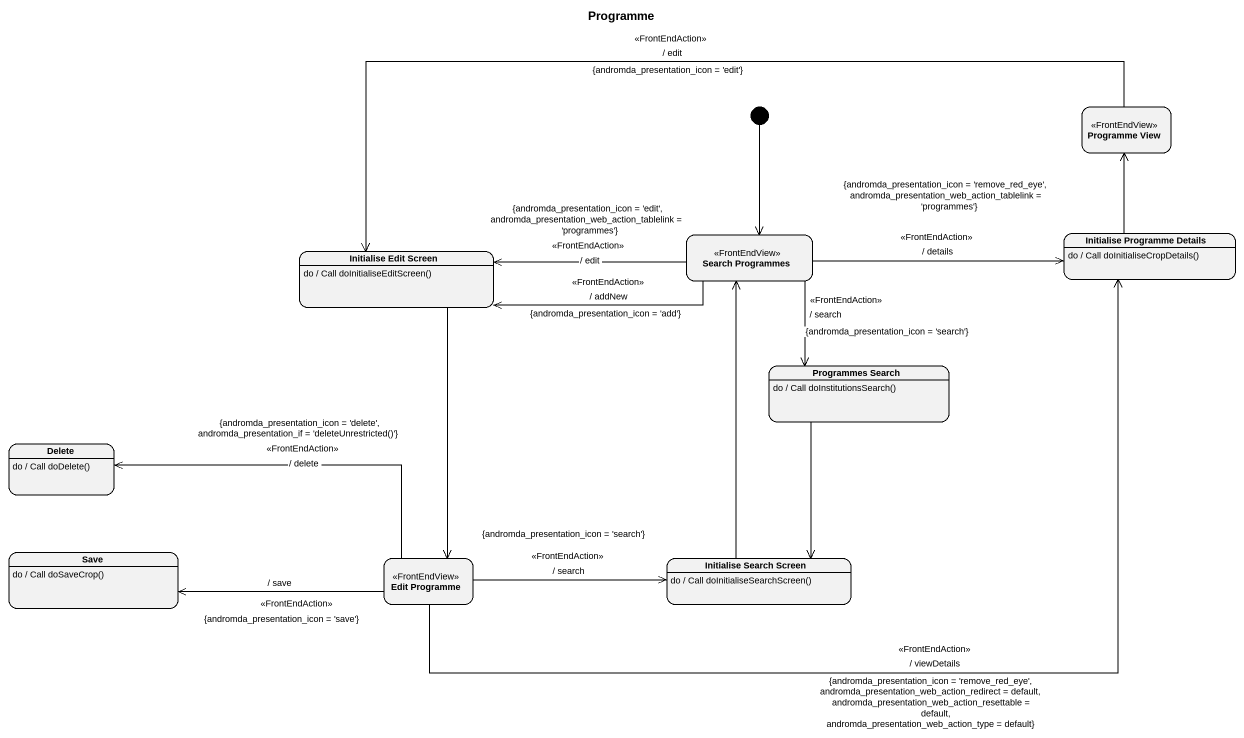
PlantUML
@startuml
title Programme
hide empty description
state "Programme View" as Programme_View <<FrontEndView>>
state "Search Programmes" as Search_Programmes <<FrontEndView>>
state "Initialise Programme Details" as Initialise_Programme_Details
Initialise_Programme_Details : do / Call doInitialiseCropDetails()
state "Initialise Edit Screen" as Initialise_Edit_Screen
Initialise_Edit_Screen : do / Call doInitialiseEditScreen()
state "Programmes Search" as Programmes_Search
Programmes_Search : do / Call doInstitutionsSearch()
state Delete
Delete : do / Call doDelete()
state Save
Save : do / Call doSaveCrop()
state "Edit Programme" as Edit_Programme <<FrontEndView>>
state "Initialise Search Screen" as Initialise_Search_Screen
Initialise_Search_Screen : do / Call doInitialiseSearchScreen()
[*] --> Search_Programmes
Programme_View -left-> Initialise_Edit_Screen : <<FrontEndAction>>\n/ edit\n{andromda_presentation_icon = 'edit'}
Search_Programmes -right-> Initialise_Programme_Details : {andromda_presentation_icon = 'remove_red_eye', andromda_presentation_web_action_tablelink = 'programmes'}\n<<FrontEndAction>>\n/ details
Search_Programmes -left-> Initialise_Edit_Screen : {andromda_presentation_icon = 'edit', andromda_presentation_web_action_tablelink = 'programmes'}\n<<FrontEndAction>>\n/ edit
Search_Programmes -left-> Initialise_Edit_Screen : <<FrontEndAction>>\n/ addNew\n{andromda_presentation_icon = 'add'}
Search_Programmes --> Programmes_Search : <<FrontEndAction>>\n/ search\n{andromda_presentation_icon = 'search'}
Initialise_Programme_Details -up-> Programme_View
Initialise_Edit_Screen --> Edit_Programme
Programmes_Search --> Initialise_Search_Screen
Edit_Programme -right-> Initialise_Programme_Details : <<FrontEndAction>>\n/ viewDetails\n{andromda_presentation_icon = 'remove_red_eye', andromda_presentation_web_action_redirect = default, andromda_presentation_web_action_resettable = default, andromda_presentation_web_action_type = default}
Edit_Programme -left-> Delete : {andromda_presentation_icon = 'delete', andromda_presentation_if = 'deleteUnrestricted()'}\n<<FrontEndAction>>\n/ delete
Edit_Programme -left-> Save : / save\n<<FrontEndAction>>\n{andromda_presentation_icon = 'save'}
Edit_Programme -right-> Initialise_Search_Screen : {andromda_presentation_icon = 'search'}\n<<FrontEndAction>>\n/ search
Initialise_Search_Screen -up-> Search_Programmes
@enduml
